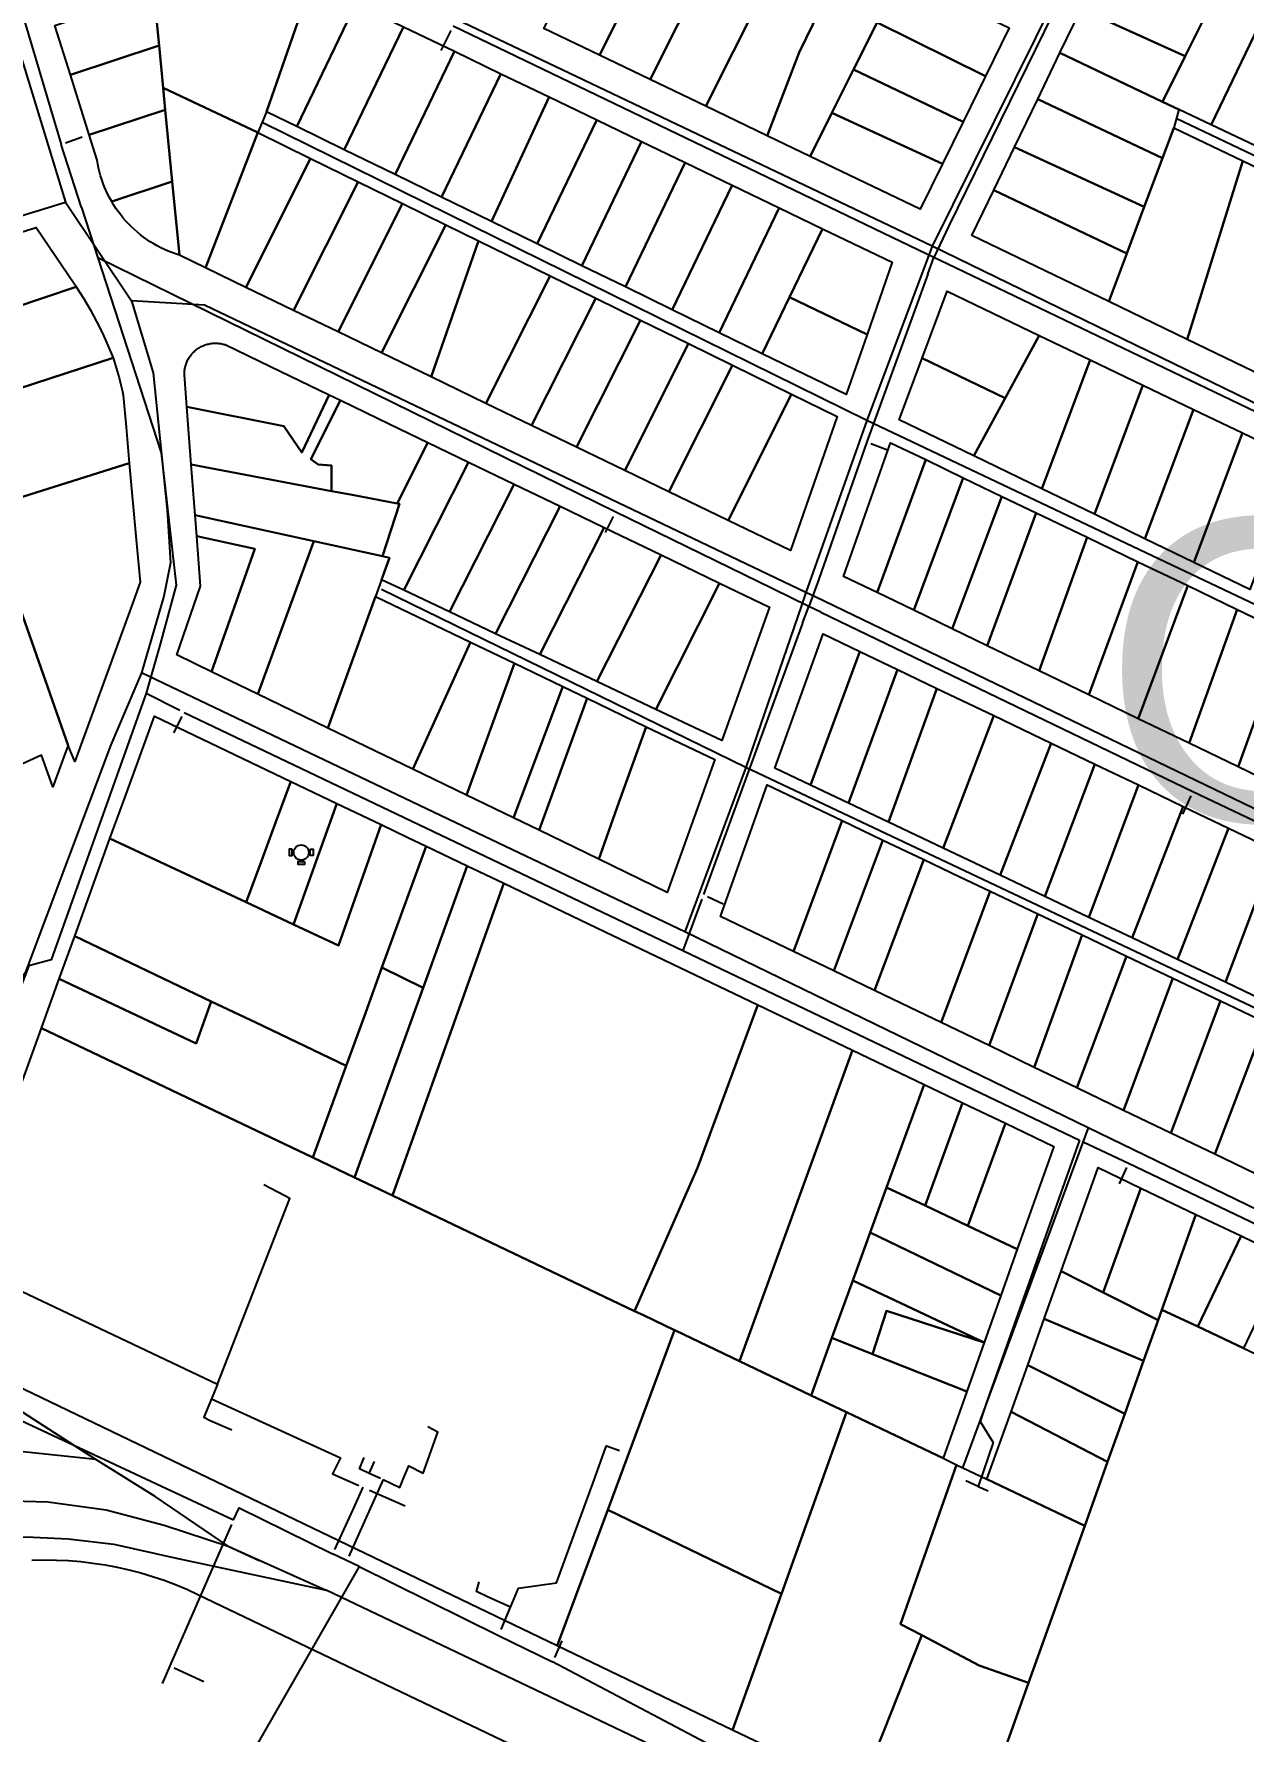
# Model space of a CAD drawing. Extents: x 1876309 to 1899261, y 443723 to 466661.
# Drawn here: x 1893052 to 1894257, y 452837 to 454528 of the extents above; entities that cross this region are included whole.
import ezdxf

# ---------------------------------------------------------------- set-up
doc = ezdxf.new("R2010")
doc.units = 0
doc.header["$MEASUREMENT"] = 0
for name, color, linetype in [('Parcels', 31, 'Continuous'), ('Roads', 7, 'Continuous'), ('TEXT', 2, 'Continuous'), ('Waterlines', 5, 'Continuous')]:
    doc.layers.add(name, color=color, linetype=linetype)
doc.styles.get("Standard").update_dxf_attribs({"font": 'arial.ttf', "height": 300})

# ---------------------------------------------------------------- blocks, each defined once
blk = doc.blocks.new('Hydrant')
for points in [[(-0.3, -3.5), (-3.3, -3.5), (-3.3, -9.8), (-0.3, -9.8)], [(11.9, -15.6), (11.9, -18.6), (5.5, -18.6), (5.5, -15.6)], [(17.7, -3.5), (20.7, -3.5), (20.7, -9.8), (17.7, -9.8)]]:
    blk.add_lwpolyline(points, close=True)
for points in [[(1.4, -8.5), (-0.3, -8.5), (-0.3, -4.8), (1.4, -4.8)], [(6.9, -13.9), (6.9, -15.6), (10.6, -15.6), (10.6, -13.9)], [(16, -8.5), (17.7, -8.5), (17.7, -4.8), (16, -4.8)]]:
    blk.add_lwpolyline(points)
blk.add_circle((8.7, -6.7), 7.5)

msp = doc.modelspace()

# ---------------------------------------------------------------- linework, layer by layer
at = {"layer": 'Parcels'}
for points in [[(1893697.9, 454670.8), (1893615.8, 454507.1), (1893560.2, 454533.8), (1893642.4, 454697.5), (1893697.9, 454670.8)], [(1893748.3, 454646.4), (1893666.3, 454482.8), (1893615.8, 454507.1), (1893697.9, 454670.8), (1893748.3, 454646.4)], [(1893803.8, 454619.7), (1893721.8, 454456.2), (1893666.3, 454482.8), (1893748.3, 454646.4), (1893803.8, 454619.7)], [(1893721.8, 454456.2), (1893803.8, 454619.7), (1893855.9, 454594.6), (1893814.7, 454509.8), (1893782.8, 454426.9), (1893721.8, 454456.2)], [(1893328.9, 454579.6), (1893312.5, 454532.9), (1893283.8, 454450.8), (1893275.4, 454430), (1893181, 454474.7), (1893176.9, 454516.9), (1893171.8, 454569.6), (1893168.4, 454604.7), (1893214.6, 454581.7), (1893264.3, 454556.9), (1893280.1, 454603.2), (1893328.9, 454579.6)], [(1893855.9, 454594.6), (1893907.6, 454569.6), (1893892.6, 454539.8), (1893869, 454492.8), (1893847.4, 454449.7), (1893825.7, 454406.3), (1893782.8, 454426.9), (1893814.7, 454509.8), (1893855.9, 454594.6)], [(1894095.8, 454553.1), (1894118.6, 454600.2), (1894221.1, 454549.3), (1894199.6, 454506.2), (1894095.8, 454553.1)], [(1894177, 454460.7), (1894199.6, 454506.2), (1894221.1, 454549.3), (1894243, 454593.3), (1894289.4, 454571.2), (1894225.2, 454437.8), (1894193, 454453.1), (1894177, 454460.7)], [(1893373, 454558.4), (1893314.1, 454436), (1893283.8, 454450.8), (1893312.5, 454532.9), (1893328.9, 454579.6), (1893373, 454558.4)], [(1893892.6, 454539.8), (1893907.6, 454569.6), (1893915.6, 454586.8), (1893959.9, 454565.3), (1894024, 454534.3), (1894000.5, 454486.3), (1893892.6, 454539.8)], [(1893176.9, 454516.9), (1893088.5, 454487.6), (1893073.1, 454536.8), (1893125.6, 454554.2), (1893171.8, 454569.6), (1893176.9, 454516.9)], [(1893420.4, 454535.5), (1893361.4, 454412.9), (1893314.1, 454436), (1893373, 454558.4), (1893420.4, 454535.5)], [(1894333.6, 454550.1), (1894269.4, 454416.8), (1894225.2, 454437.8), (1894289.4, 454571.2), (1894333.6, 454550.1)], [(1893892.6, 454539.8), (1894000.5, 454486.3), (1893978.1, 454440.6), (1893869, 454492.8), (1893892.6, 454539.8)], [(1894074.7, 454509.4), (1894095.8, 454553.1), (1894199.6, 454506.2), (1894177, 454460.7), (1894074.7, 454509.4)], [(1893471.2, 454511), (1893412.1, 454388.2), (1893361.4, 454412.9), (1893420.4, 454535.5), (1893471.2, 454511)], [(1893183.1, 454452.8), (1893107.2, 454427.6), (1893088.5, 454487.6), (1893176.9, 454516.9), (1893181, 454474.7), (1893183.1, 454452.8)], [(1893517.6, 454488.7), (1893458.3, 454365.6), (1893412.1, 454388.2), (1893471.2, 454511), (1893517.6, 454488.7)], [(1894052.5, 454463.2), (1894074.7, 454509.4), (1894177, 454460.7), (1894193, 454453.1), (1894188.1, 454434.8), (1894176.8, 454404.4), (1894052.5, 454463.2)], [(1893565.5, 454465.5), (1893508.1, 454341.3), (1893458.3, 454365.6), (1893517.6, 454488.7), (1893565.5, 454465.5)], [(1893978.1, 454440.6), (1893957.5, 454398.7), (1893847.4, 454449.7), (1893869, 454492.8), (1893978.1, 454440.6)], [(1893197.2, 454307.7), (1893190, 454381.3), (1893183.1, 454452.8), (1893181, 454474.7), (1893275.4, 454430), (1893223.2, 454295.1), (1893197.2, 454307.7)], [(1893565.5, 454465.5), (1893613.1, 454442.6), (1893553.7, 454319.1), (1893508.1, 454341.3), (1893565.5, 454465.5)], [(1894052.5, 454463.2), (1894176.8, 454404.4), (1894158.7, 454355.9), (1894029.5, 454415.6), (1894052.5, 454463.2)], [(1893190, 454381.3), (1893129.7, 454361.2), (1893127.7, 454364.7), (1893125.9, 454368.3), (1893124.2, 454371.9), (1893122.6, 454375.6), (1893121.1, 454379.3), (1893119.8, 454383.1), (1893118.6, 454386.9), (1893117.5, 454390.8), (1893116.6, 454394.7), (1893115.8, 454398.6), (1893115.1, 454402.5), (1893107.2, 454427.6), (1893183.1, 454452.8), (1893190, 454381.3)], [(1893657.8, 454421), (1893598.2, 454297.3), (1893553.7, 454319.1), (1893613.1, 454442.6), (1893657.8, 454421)], [(1893825.7, 454406.3), (1893847.4, 454449.7), (1893957.5, 454398.7), (1893935.4, 454353.6), (1893825.7, 454406.3)], [(1893327.9, 454404.3), (1893263.4, 454275.7), (1893223.2, 454295.1), (1893275.4, 454430), (1893327.9, 454404.3)], [(1893701.3, 454400.1), (1893641.6, 454276.1), (1893598.2, 454297.3), (1893657.8, 454421), (1893701.3, 454400.1)], [(1894176.8, 454404.4), (1894188.1, 454434.8), (1894256.8, 454401.8), (1894201.4, 454223.8), (1894123.5, 454261.5), (1894141.4, 454309.5), (1894158.7, 454355.9), (1894176.8, 454404.4)], [(1893375.3, 454381), (1893310.9, 454252.8), (1893263.4, 454275.7), (1893327.9, 454404.3), (1893375.3, 454381)], [(1894029.5, 454415.6), (1894158.7, 454355.9), (1894141.4, 454309.5), (1894008.8, 454372.7), (1894029.5, 454415.6)], [(1893748, 454377.5), (1893688.2, 454253.3), (1893641.6, 454276.1), (1893701.3, 454400.1), (1893748, 454377.5)], [(1894333.8, 454364.8), (1894277.3, 454187.1), (1894201.4, 454223.8), (1894256.8, 454401.8), (1894333.8, 454364.8)], [(1893190, 454381.3), (1893197.2, 454307.7), (1893193.3, 454309), (1893189.6, 454310.3), (1893185.9, 454311.8), (1893182.2, 454313.4), (1893178.6, 454315.2), (1893175, 454317), (1893171.6, 454319), (1893168.1, 454321.1), (1893164.8, 454323.3), (1893161.5, 454325.7), (1893158.4, 454328.1), (1893155.3, 454330.6), (1893152.3, 454333.3), (1893149.3, 454336), (1893146.5, 454338.9), (1893143.8, 454341.8), (1893141.2, 454344.8), (1893138.7, 454348), (1893136.2, 454351.2), (1893133.9, 454354.4), (1893131.8, 454357.8), (1893129.7, 454361.2), (1893190, 454381.3)], [(1893419.6, 454359.3), (1893355.4, 454231.3), (1893310.9, 454252.8), (1893375.3, 454381), (1893419.6, 454359.3)], [(1893794.8, 454354.9), (1893735, 454230.5), (1893688.2, 454253.3), (1893748, 454377.5), (1893794.8, 454354.9)], [(1894008.8, 454372.7), (1894141.4, 454309.5), (1894123.5, 454261.5), (1893987, 454327.5), (1894008.8, 454372.7)], [(1893462.7, 454338.2), (1893398.5, 454210.4), (1893355.4, 454231.3), (1893419.6, 454359.3), (1893462.7, 454338.2)], [(1893805.1, 454265.9), (1893778, 454209.5), (1893735, 454230.5), (1893794.8, 454354.9), (1893838, 454334.1), (1893805.1, 454265.9)], [(1892914.9, 454292.2), (1893054.4, 454335.5), (1893092.9, 454278.5), (1893093.1, 454278.2), (1893093.3, 454278), (1893093.5, 454277.7), (1893093.6, 454277.5), (1893093.8, 454277.2), (1893094, 454277), (1893094.1, 454276.7), (1893094.3, 454276.4), (1893094.4, 454276.2), (1892936.2, 454223.2), (1892914.9, 454292.2)], [(1893495.3, 454322.2), (1893448.2, 454186.4), (1893398.5, 454210.4), (1893462.7, 454338.2), (1893495.3, 454322.2)], [(1893566.5, 454287.3), (1893502.7, 454160.1), (1893448.2, 454186.4), (1893495.3, 454322.2), (1893566.5, 454287.3)], [(1893838, 454334.1), (1893907.3, 454300.7), (1893882.4, 454228.7), (1893805.1, 454265.9), (1893838, 454334.1)], [(1893566.5, 454287.3), (1893612, 454265), (1893548.2, 454138.1), (1893502.7, 454160.1), (1893566.5, 454287.3)], [(1892969.4, 454152.8), (1892959.1, 454149.5), (1892941.1, 454208), (1892936.2, 454223.2), (1893094.4, 454276.2), (1893101.5, 454264.9), (1893108.2, 454253.5), (1893114.6, 454241.8), (1893120.4, 454229.9), (1893125.9, 454217.8), (1893131, 454205.5), (1892973.1, 454154.1), (1892969.4, 454152.8)], [(1894054.1, 454227.8), (1894020, 454165.2), (1893937.3, 454205.2), (1893962.2, 454272), (1894054.1, 454227.8)], [(1893656.5, 454243.1), (1893593, 454116.5), (1893548.2, 454138.1), (1893612, 454265), (1893656.5, 454243.1)], [(1893778, 454209.5), (1893805.1, 454265.9), (1893882.4, 454228.7), (1893861.6, 454168.8), (1893778, 454209.5)], [(1893704.4, 454219.7), (1893641, 454093.2), (1893593, 454116.5), (1893656.5, 454243.1), (1893704.4, 454219.7)], [(1893346.4, 454168.6), (1893319.3, 454111.2), (1893301.2, 454137.3), (1893204.6, 454156.5), (1893202.2, 454188.5), (1893202.2, 454189.5), (1893202.2, 454190.6), (1893202.3, 454191.7), (1893202.4, 454192.8), (1893202.5, 454193.8), (1893202.7, 454194.9), (1893202.9, 454195.9), (1893203.1, 454197), (1893203.4, 454198), (1893203.8, 454199), (1893204.1, 454200.1), (1893204.5, 454201.1), (1893204.9, 454202), (1893205.4, 454203), (1893205.9, 454204), (1893206.4, 454204.9), (1893207, 454205.8), (1893207.6, 454206.7), (1893208.2, 454207.6), (1893208.9, 454208.4), (1893209.6, 454209.3), (1893210.3, 454210.1), (1893211, 454210.9), (1893211.8, 454211.6), (1893212.6, 454212.3), (1893213.4, 454213), (1893214.2, 454213.7), (1893215.1, 454214.3), (1893216, 454215), (1893216.9, 454215.5), (1893217.8, 454216.1), (1893218.8, 454216.6), (1893219.7, 454217.1), (1893220.7, 454217.5), (1893221.7, 454217.9), (1893222.7, 454218.3), (1893223.7, 454218.7), (1893224.7, 454219), (1893225.8, 454219.2), (1893226.8, 454219.5), (1893227.9, 454219.7), (1893229, 454219.8), (1893230, 454220), (1893231.1, 454220), (1893232.2, 454220.1), (1893233.2, 454220.1), (1893234.3, 454220.1), (1893235.4, 454220), (1893236.5, 454219.9), (1893237.5, 454219.8), (1893238.6, 454219.6), (1893239.6, 454219.4), (1893240.7, 454219.2), (1893241.7, 454218.9), (1893242.8, 454218.6), (1893287.8, 454196.9), (1893346.4, 454168.6)], [(1893748.2, 454198.2), (1893684.9, 454072), (1893641, 454093.2), (1893704.4, 454219.7), (1893748.2, 454198.2)], [(1894020, 454165.2), (1894054.1, 454227.8), (1894104.7, 454203.5), (1894056.6, 454074.8), (1893988.8, 454107.7), (1894020, 454165.2)], [(1893131, 454205.5), (1893133.2, 454198.9), (1893135.3, 454192.2), (1893137.2, 454185.5), (1893138.8, 454178.7), (1893140.3, 454171.8), (1893141, 454168.3), (1893144, 454136.2), (1893147.2, 454100.5), (1893003.6, 454055.2), (1892970.2, 454150.6), (1892969.4, 454152.8), (1892973.1, 454154.1), (1893131, 454205.5)], [(1893988.8, 454107.7), (1893914.3, 454143.8), (1893937.3, 454205.2), (1894020, 454165.2), (1893988.8, 454107.7)], [(1894157.2, 454178.3), (1894109, 454049.5), (1894056.6, 454074.8), (1894104.7, 454203.5), (1894157.2, 454178.3)], [(1893807.2, 454169.2), (1893744.1, 454043.4), (1893684.9, 454072), (1893748.2, 454198.2), (1893807.2, 454169.2)], [(1893357.6, 454163.2), (1893328, 454104.4), (1893335.3, 454099.3), (1893348.6, 454098.3), (1893348.8, 454072.7), (1893208.9, 454099), (1893204.6, 454156.5), (1893301.2, 454137.3), (1893319.3, 454111.2), (1893346.4, 454168.6), (1893357.6, 454163.2)], [(1893807.2, 454169.2), (1893852.8, 454146.9), (1893806.2, 454013.4), (1893744.1, 454043.4), (1893807.2, 454169.2)], [(1894207.6, 454154.1), (1894159.4, 454025.1), (1894109, 454049.5), (1894157.2, 454178.3), (1894207.6, 454154.1)], [(1893348.8, 454072.7), (1893348.6, 454098.3), (1893335.3, 454099.3), (1893328, 454104.4), (1893357.6, 454163.2), (1893406.9, 454139.5), (1893444.9, 454121.1), (1893414.2, 454060.3), (1893369.4, 454068.8), (1893348.8, 454072.7)], [(1894256.5, 454130.6), (1894208.2, 454001.4), (1894159.4, 454025.1), (1894207.6, 454154.1), (1894256.5, 454130.6)], [(1893399.4, 454007.7), (1893416.6, 454059.9), (1893414.2, 454060.3), (1893444.9, 454121.1), (1893485.3, 454101.6), (1893420.7, 453973.8), (1893398.6, 453984.2), (1893406.6, 454006.1), (1893399.4, 454007.7)], [(1893940.9, 454104), (1893892.4, 453971.4), (1893858.9, 453987.6), (1893905.9, 454120.8), (1893940.9, 454104)], [(1894312.3, 454103.8), (1894264, 453974.4), (1894208.2, 454001.4), (1894256.5, 454130.6), (1894312.3, 454103.8)], [(1893006.3, 454047.3), (1893003.6, 454055.2), (1893147.2, 454100.5), (1893154.2, 454024), (1893158.2, 453981.8), (1893150.1, 453959.6), (1893093.1, 453803.1), (1893086.2, 453819.2), (1893036.5, 453961.2), (1893006.3, 454047.3)], [(1893414.2, 454060.3), (1893416.6, 454059.9), (1893399.4, 454007.7), (1893331, 454022.7), (1893212.8, 454048.7), (1893208.9, 454099), (1893348.8, 454072.7), (1893369.4, 454068.8), (1893414.2, 454060.3)], [(1893530.8, 454079.7), (1893466.3, 453952.2), (1893420.7, 453973.8), (1893485.3, 454101.6), (1893530.8, 454079.7)], [(1893978.2, 454086), (1893929, 453953.8), (1893892.4, 453971.4), (1893940.9, 454104), (1893978.2, 454086)], [(1894016.9, 454067.4), (1893967.4, 453935.2), (1893929, 453953.8), (1893978.2, 454086), (1894016.9, 454067.4)], [(1893530.8, 454079.7), (1893576.5, 454057.7), (1893512.2, 453930.5), (1893466.3, 453952.2), (1893530.8, 454079.7)], [(1894050.9, 454051.1), (1894002.2, 453918.5), (1893967.4, 453935.2), (1894016.9, 454067.4), (1894050.9, 454051.1)], [(1893229.1, 453892.6), (1893272.3, 454015.2), (1893214.4, 454027.7), (1893212.8, 454048.7), (1893331, 454022.7), (1893275.2, 453870.3), (1893229.1, 453892.6)], [(1893620.4, 454036.5), (1893556.3, 453909.7), (1893512.2, 453930.5), (1893576.5, 454057.7), (1893620.4, 454036.5)], [(1894101.7, 454026.6), (1894053.9, 453893.5), (1894002.2, 453918.5), (1894050.9, 454051.1), (1894101.7, 454026.6)], [(1893677.1, 454009.2), (1893613.2, 453882.8), (1893556.3, 453909.7), (1893620.4, 454036.5), (1893677.1, 454009.2)], [(1893214.4, 454027.7), (1893272.3, 454015.2), (1893229.1, 453892.6), (1893194.5, 453909.4), (1893218.1, 453978), (1893214.4, 454027.7)], [(1893392.6, 453967.5), (1893345.2, 453836.4), (1893275.2, 453870.3), (1893331, 454022.7), (1893399.4, 454007.7), (1893406.6, 454006.1), (1893398.6, 453984.2), (1893392.6, 453967.5)], [(1894101.7, 454026.6), (1894152.4, 454002.2), (1894103.4, 453869.6), (1894053.9, 453893.5), (1894101.7, 454026.6)], [(1893735.5, 453981), (1893671.9, 453855.1), (1893613.2, 453882.8), (1893677.1, 454009.2), (1893735.5, 453981)], [(1894202, 453978.4), (1894152.7, 453845.8), (1894103.4, 453869.6), (1894152.4, 454002.2), (1894202, 453978.4)], [(1893735.5, 453981), (1893785.1, 453957.1), (1893737.7, 453824), (1893671.9, 453855.1), (1893735.5, 453981)], [(1893487.2, 453922.1), (1893429.8, 453795.4), (1893345.2, 453836.4), (1893392.6, 453967.5), (1893443.2, 453943.2), (1893487.2, 453922.1)], [(1894251.2, 453954.7), (1894203.4, 453821.4), (1894152.7, 453845.8), (1894202, 453978.4), (1894251.2, 453954.7)], [(1894300.5, 453931), (1894252.1, 453797.9), (1894203.4, 453821.4), (1894251.2, 453954.7), (1894300.5, 453931)], [(1893875.1, 453912.9), (1893826.2, 453779.5), (1893790.6, 453796.4), (1893838.7, 453930.3), (1893875.1, 453912.9)], [(1894352.4, 453906), (1894303.9, 453772.9), (1894252.1, 453797.9), (1894300.5, 453931), (1894352.4, 453906)], [(1893531, 453901), (1893483.3, 453769.5), (1893429.8, 453795.4), (1893487.2, 453922.1), (1893531, 453901)], [(1893912.8, 453894.8), (1893864, 453761.5), (1893826.2, 453779.5), (1893875.1, 453912.9), (1893912.8, 453894.8)], [(1893579.3, 453877.8), (1893530.1, 453746.8), (1893483.3, 453769.5), (1893531, 453901), (1893579.3, 453877.8)], [(1893952, 453876), (1893903.8, 453742.6), (1893864, 453761.5), (1893912.8, 453894.8), (1893952, 453876)], [(1893579.3, 453877.8), (1893603.6, 453866.1), (1893555.7, 453734.5), (1893530.1, 453746.8), (1893579.3, 453877.8)], [(1893662.4, 453837.8), (1893635.2, 453762.1), (1893615, 453705.7), (1893555.7, 453734.5), (1893603.6, 453866.1), (1893662.4, 453837.8)], [(1894008.9, 453848.8), (1893958.2, 453716.8), (1893903.8, 453742.6), (1893952, 453876), (1894008.9, 453848.8)], [(1893308.2, 453783.3), (1893293.4, 453743.1), (1893278.6, 453703), (1893263.8, 453662.8), (1893128, 453726.3), (1893142.7, 453767), (1893172.2, 453848.4), (1893308.2, 453783.3)], [(1894066, 453821.4), (1894015, 453689.8), (1893958.2, 453716.8), (1894008.9, 453848.8), (1894066, 453821.4)], [(1893615, 453705.7), (1893635.2, 453762.1), (1893662.4, 453837.8), (1893730.6, 453805), (1893683.3, 453672.6), (1893615, 453705.7)], [(1894066, 453821.4), (1894109.5, 453800.6), (1894059.6, 453668.6), (1894015, 453689.8), (1894066, 453821.4)], [(1894153, 453779.7), (1894103.6, 453647.7), (1894059.6, 453668.6), (1894109.5, 453800.6), (1894153, 453779.7)], [(1893263.8, 453662.8), (1893278.6, 453703), (1893293.4, 453743.1), (1893308.2, 453783.3), (1893354, 453761.4), (1893311, 453640.7), (1893263.8, 453662.8)], [(1893857.7, 453744.2), (1893809, 453613.8), (1893736.4, 453648.7), (1893783, 453779.8), (1893857.7, 453744.2)], [(1894197.5, 453758.4), (1894146.5, 453627.3), (1894103.6, 453647.7), (1894153, 453779.7), (1894197.5, 453758.4)], [(1893398.2, 453740.2), (1893355.8, 453619.8), (1893311, 453640.7), (1893354, 453761.4), (1893398.2, 453740.2)], [(1893898.2, 453724.8), (1893849.4, 453594.3), (1893809, 453613.8), (1893857.7, 453744.2), (1893898.2, 453724.8)], [(1894242.5, 453736.8), (1894191.7, 453605.8), (1894146.5, 453627.3), (1894197.5, 453758.4), (1894242.5, 453736.8)], [(1893092.8, 453629), (1893128, 453726.3), (1893263.8, 453662.8), (1893311, 453640.7), (1893355.8, 453619.8), (1893398.2, 453740.2), (1893424.1, 453727.8), (1893443, 453718.8), (1893399, 453597.7), (1893381.2, 453548.7), (1893363.4, 453499.8), (1893273.2, 453542.9), (1893228.8, 453564), (1893092.8, 453629)], [(1894289, 453714.5), (1894239.6, 453583.1), (1894191.7, 453605.8), (1894242.5, 453736.8), (1894289, 453714.5)], [(1893484, 453699.2), (1893440, 453577.5), (1893399, 453597.7), (1893443, 453718.8), (1893484, 453699.2)], [(1893939, 453705.4), (1893889.9, 453574.8), (1893849.4, 453594.3), (1893898.2, 453724.8), (1893939, 453705.4)], [(1894332.8, 453693.5), (1894284.6, 453561.7), (1894239.6, 453583.1), (1894289, 453714.5), (1894332.8, 453693.5)], [(1893409.5, 453370.4), (1893371.8, 453388.4), (1893440, 453577.5), (1893484, 453699.2), (1893520.4, 453681.8), (1893409.5, 453370.4)], [(1894005.1, 453673.9), (1893956.2, 453542.9), (1893925, 453557.9), (1893889.9, 453574.8), (1893939, 453705.4), (1893975, 453688.2), (1894005.1, 453673.9)], [(1893773.5, 453560.7), (1893713.6, 453398), (1893650.8, 453255.2), (1893409.5, 453370.4), (1893520.4, 453681.8), (1893621.6, 453633.3), (1893672.2, 453609.1), (1893773.5, 453560.7)], [(1894052.5, 453651.2), (1894004, 453519.9), (1893956.2, 453542.9), (1894005.1, 453673.9), (1894052.5, 453651.2)], [(1894096.8, 453630.2), (1894049, 453498.2), (1894004, 453519.9), (1894052.5, 453651.2), (1894096.8, 453630.2)], [(1893228.8, 453564), (1893213.8, 453521.9), (1893077.4, 453586.4), (1893092.8, 453629), (1893228.8, 453564)], [(1894096.8, 453630.2), (1894140.9, 453609.1), (1894091.5, 453477.8), (1894049, 453498.2), (1894096.8, 453630.2)], [(1894187.1, 453587.1), (1894137.9, 453455.4), (1894091.5, 453477.8), (1894140.9, 453609.1), (1894187.1, 453587.1)], [(1893371.8, 453388.4), (1893330.2, 453408.3), (1893363.4, 453499.8), (1893381.2, 453548.7), (1893399, 453597.7), (1893440, 453577.5), (1893371.8, 453388.4)], [(1893228.8, 453564), (1893273.2, 453542.9), (1893363.4, 453499.8), (1893330.2, 453408.3), (1893196.8, 453471.9), (1893059.6, 453537.4), (1893077.4, 453586.4), (1893213.8, 453521.9), (1893228.8, 453564)], [(1894234.6, 453564.4), (1894185.2, 453432.7), (1894137.9, 453455.4), (1894187.1, 453587.1), (1894234.6, 453564.4)], [(1893773.5, 453560.7), (1893868, 453515.4), (1893755.2, 453205.4), (1893747.8, 453209), (1893723.3, 453220.6), (1893691.4, 453235.9), (1893690.7, 453236.2), (1893659.5, 453251.1), (1893650.8, 453255.2), (1893713.6, 453398), (1893773.5, 453560.7)], [(1894279.1, 453543.2), (1894229, 453411.6), (1894185.2, 453432.7), (1894234.6, 453564.4), (1894279.1, 453543.2)], [(1894328.8, 453519.5), (1894279.3, 453387.4), (1894229, 453411.6), (1894279.1, 453543.2), (1894328.8, 453519.5)], [(1893330.2, 453408.3), (1893371.8, 453388.4), (1893409.5, 453370.4), (1893650.8, 453255.2), (1893659.5, 453251.1), (1893690.7, 453236.2), (1893624, 453057.2), (1893573.5, 452921.7), (1892946, 453223.4), (1893059.6, 453537.4), (1893196.8, 453471.9), (1893330.2, 453408.3)], [(1893885.6, 453333.7), (1893868.2, 453285.7), (1893847.4, 453228.6), (1893826.6, 453171.3), (1893755.2, 453205.4), (1893868, 453515.4), (1893939.2, 453481.3), (1893901.9, 453378.5), (1893885.6, 453333.7)], [(1893940.2, 453360.4), (1893901.9, 453378.5), (1893939.2, 453481.3), (1893977.6, 453463), (1893940.2, 453360.4)], [(1893982.8, 453340.3), (1893940.2, 453360.4), (1893977.6, 453463), (1894020.3, 453442.6), (1893982.8, 453340.3)], [(1894032.1, 453317.1), (1893982.8, 453340.3), (1894020.3, 453442.6), (1894068.4, 453419.5), (1894032.1, 453317.1)], [(1894076, 453295), (1894112.8, 453398.3), (1894155.3, 453377.9), (1894117.8, 453273.9), (1894076, 453295)], [(1893885.6, 453333.7), (1893901.9, 453378.5), (1893940.2, 453360.4), (1893982.8, 453340.3), (1894032.1, 453317.1), (1894015.7, 453270.9), (1893885.6, 453333.7)], [(1894210.2, 453351.7), (1894176.2, 453256.5), (1894172.6, 453246.4), (1894117.8, 453273.9), (1894155.3, 453377.9), (1894210.2, 453351.7)], [(1894212, 453239.9), (1894176.2, 453256.5), (1894210.2, 453351.7), (1894255.1, 453330.2), (1894212, 453239.9)], [(1893885.6, 453333.7), (1894015.7, 453270.9), (1893999, 453223.9), (1893868.2, 453285.7), (1893885.6, 453333.7)], [(1894212, 453239.9), (1894255.1, 453330.2), (1894300.5, 453308.5), (1894257.4, 453218.2), (1894212, 453239.9)], [(1894158, 453205.6), (1894059, 453247.6), (1894076, 453295), (1894117.8, 453273.9), (1894172.6, 453246.4), (1894158, 453205.6)], [(1893887.9, 453212.5), (1893847.4, 453228.6), (1893868.2, 453285.7), (1893999, 453223.9), (1893901.9, 453255.6), (1893887.9, 453212.5)], [(1893981.8, 453175.2), (1893887.9, 453212.5), (1893901.9, 453255.6), (1893999, 453223.9), (1893981.8, 453175.2)], [(1894043.4, 452884.7), (1894099.3, 453041.2), (1894122.1, 453105), (1894139.2, 453152.8), (1894158, 453205.6), (1894172.6, 453246.4), (1894176.2, 453256.5), (1894212, 453239.9), (1894257.4, 453218.2), (1894327.8, 453185), (1894394.7, 453153.4), (1894436.9, 453133.5), (1894472, 453117), (1894446.1, 453043.5), (1894580.6, 452977.7), (1894465.8, 452654.7), (1894423.7, 452671.3), (1894403.4, 452614.2), (1894375.7, 452535.9), (1893985.8, 452723.4), (1894043.4, 452884.7)], [(1893755.2, 453205.4), (1893826.6, 453171.3), (1893861.8, 453154.5), (1893797.2, 452973.6), (1893624, 453057.2), (1893690.7, 453236.2), (1893691.4, 453235.9), (1893723.3, 453220.6), (1893747.8, 453209), (1893755.2, 453205.4)], [(1894158, 453205.6), (1894139.2, 453152.8), (1894042.5, 453201.3), (1894059, 453247.6), (1894158, 453205.6)], [(1893952.6, 453111.2), (1893861.8, 453154.5), (1893826.6, 453171.3), (1893847.4, 453228.6), (1893887.9, 453212.5), (1893981.8, 453175.2), (1893958.2, 453108.6), (1893952.6, 453111.2)], [(1894042.5, 453201.3), (1894139.2, 453152.8), (1894122.1, 453105), (1894025.9, 453154.9), (1894042.5, 453201.3)], [(1893875.1, 452776.6), (1893817.5, 452804.3), (1893799.2, 452813.2), (1893748.5, 452837.5), (1893797.2, 452973.6), (1893861.8, 453154.5), (1893952.6, 453111.2), (1893958.2, 453108.6), (1893971.7, 453102.1), (1893915.9, 452943.4), (1893936.9, 452932.4), (1893875.1, 452776.6)], [(1894099.3, 453041.2), (1894001.9, 453087.7), (1894025.9, 453154.9), (1894122.1, 453105), (1894099.3, 453041.2)], [(1894043.4, 452884.7), (1893994.3, 452902.2), (1893936.9, 452932.4), (1893915.9, 452943.4), (1893971.7, 453102.1), (1894001.9, 453087.7), (1894099.3, 453041.2), (1894043.4, 452884.7)], [(1893797.2, 452973.6), (1893748.5, 452837.5), (1893573.5, 452921.7), (1893624, 453057.2), (1893797.2, 452973.6)], [(1894043.4, 452884.7), (1893985.8, 452723.4), (1893875.1, 452776.6), (1893936.9, 452932.4), (1893994.3, 452902.2), (1894043.4, 452884.7)]]:
    msp.add_lwpolyline(points, close=True, dxfattribs=at)
for points in [[(1893036.5, 453961.2), (1893086.2, 453819.2), (1893084.4, 453814.1), (1893071, 453777.7), (1893059.7, 453809.4), (1893025.5, 453793.8)], [(1893050.2, 453007), (1893062.4, 453007.3), (1893074.6, 453007.1), (1893086.7, 453006.6), (1893098.9, 453005.6), (1893111, 453004.2), (1893123.1, 453002.3), (1893135, 453000.1), (1893146.9, 452997.4), (1893158.7, 452994.4), (1893170.4, 452990.9), (1893182, 452987), (1893193.4, 452982.7), (1893204.7, 452978), (1893215.7, 452972.9), (1893751.9, 452716)]]:
    msp.add_lwpolyline(points, dxfattribs=at)
at = {"layer": 'Roads'}
for p, q in [((1894132.1, 454690.1), (1893947.4, 454316.8)), ((1893012.3, 454594.4), (1893083.8, 454360.6)), ((1893882.3, 454142.9), (1893279.7, 454440.2)), ((1895015.2, 454050.1), (1894190.5, 454443.9)), ((1893083.8, 454360.6), (1893149.5, 454262.3)), ((1893947.4, 454316.8), (1893882.3, 454142.9)), ((1893882.3, 454142.9), (1893821.5, 453971.6)), ((1893761.6, 453797), (1893398.5, 453974.5)), ((1893761.6, 453797), (1893700.9, 453633.3)), ((1894626.2, 453388.5), (1893761.6, 453797)), ((1894102.8, 453438.1), (1893700.9, 453633.3)), ((1894102.8, 453438.1), (1893977.7, 453099.2)), ((1894685.5, 453154.7), (1894102.8, 453438.1)), ((1893245.7, 453021.1), (1893343.3, 452977.2)), ((1893758.8, 452779.2), (1893343.3, 452977.2))]:
    msp.add_line(p, q, dxfattribs=at)
for points in [[(1893947.4, 454316.8), (1893203.7, 454671.7), (1893171.7, 454682.6), (1893146.9, 454685), (1893123.1, 454681.6), (1893084.7, 454674.1), (1893041.8, 454660.3), (1892997.2, 454644.9)], [(1892864.7, 454436.2), (1892905.3, 454306.4), (1893000.1, 454335.1), (1893083.8, 454360.6)], [(1895029.2, 453873), (1895012.8, 453865.7), (1894997.1, 453854.9), (1894975.5, 453841.9), (1894951.2, 453836.5), (1894924.7, 453841.4), (1894897.1, 453854.4), (1893947.4, 454316.8)], [(1893149.5, 454262.3), (1893171.1, 454190.6), (1893185, 454053.6), (1893188.4, 454001), (1893181.6, 453967.9), (1893159.3, 453891.6)], [(1893821.5, 453971.6), (1893222.2, 454258), (1893149.5, 454262.3)], [(1894783.4, 453710.4), (1894534.8, 453833.3), (1893882.3, 454142.9)], [(1893821.5, 453971.6), (1893817, 453958.5), (1893761.6, 453797)], [(1895188.2, 453266.9), (1895168.7, 453270), (1895145.8, 453275.8), (1895123.6, 453283.3), (1894822.1, 453425.8), (1894795.3, 453440.1), (1894774.7, 453457.2), (1894761.6, 453478.3), (1894747.9, 453503.5), (1894733.1, 453525.7), (1894711.4, 453542.3), (1894689.7, 453553.1), (1894665.1, 453564.5), (1893830.7, 453967.2), (1893821.5, 453971.6)], [(1893159.3, 453891.6), (1893128.9, 453819.8), (1893043.5, 453592.5), (1893018.7, 453552.8), (1892991.6, 453535.7), (1892956.4, 453531.7)], [(1893700.9, 453633.3), (1893494.3, 453731.6), (1893159.3, 453891.6)], [(1893113.8, 453107.4), (1893036.1, 453157.4), (1892944.7, 453205.7), (1892913.8, 453221.4)], [(1893113.8, 453107.4), (1893041.5, 453115.1), (1892999, 453118.1), (1892954.8, 453114.2), (1892894.7, 453098.3), (1892847.8, 453080.1), (1892823.2, 453065.1), (1892801.3, 453046.4), (1892784.5, 453023.6), (1892764.9, 452988.1), (1892731.7, 452875.6)], [(1893245.7, 453021.1), (1893173, 453070.5), (1893113.8, 453107.4)], [(1892814.7, 453084.7), (1892845.1, 453068.9), (1892871.4, 453061.4), (1892894.1, 453060.1), (1892943.9, 453064.1), (1892995.4, 453067.3), (1893065.9, 453065.1), (1893124.2, 453057.3), (1893182.1, 453041.8), (1893245.7, 453021.1), (1893276.5, 453006.8)], [(1892812.3, 452860.1), (1892847.6, 452918.7), (1892877.9, 452957.6), (1892913.4, 452990.4), (1892955.7, 453014.5), (1893001.3, 453027.7), (1893044.5, 453030.4), (1893086.4, 453028.2), (1893131.7, 453022.9), (1893192.5, 453009.5), (1893343.3, 452977.2)]]:
    msp.add_lwpolyline(points, dxfattribs=at)
at = {"layer": 'Waterlines', "color": 5}
for p, q in [((1894118.9, 454653), (1893964, 454336.9)), ((1893013.9, 454638.5), (1893079.3, 454418.2)), ((1893467.8, 454531.7), (1893457.8, 454511.9)), ((1893916.5, 454321.2), (1893470, 454536)), ((1893083.5, 454419.7), (1893100.2, 454425.7)), ((1893099.7, 454355.2), (1893079.3, 454418.2)), ((1893099.7, 454355.2), (1893115.9, 454305.2)), ((1893964, 454336.9), (1893948.9, 454305.6)), ((1893948.9, 454305.6), (1893916.5, 454321.2)), ((1893171.2, 454278), (1893115.9, 454305.2)), ((1893942.9, 454288.9), (1893948.9, 454305.6)), ((1893962.9, 454298.8), (1893948.9, 454305.6)), ((1893942.9, 454288.9), (1893882.3, 454121.7)), ((1894391.8, 454092.8), (1893962.9, 454298.8)), ((1893631.5, 454051.8), (1893171.2, 454278)), ((1893882.3, 454121.7), (1893834.3, 453984.9)), ((1893886.2, 454120.2), (1893902.7, 454113.6)), ((1893629.3, 454047.4), (1893621.6, 454031.5)), ((1893788.5, 453975.1), (1893631.5, 454051.8)), ((1893834.3, 453984.9), (1893824.3, 453957.6)), ((1893824.3, 453957.6), (1893788.5, 453975.1)), ((1893818.2, 453941.1), (1893824.3, 453957.6)), ((1893836.3, 453951.9), (1893824.3, 453957.6)), ((1893836.3, 453951.9), (1894207, 453773.3)), ((1893818.2, 453941.1), (1893719.4, 453670.4)), ((1893177.9, 453920), (1893163.9, 453871.1)), ((1893163.9, 453871.1), (1893197.7, 453854.2)), ((1893199.7, 453847.9), (1893191.3, 453831.8)), ((1893201.9, 453852.1), (1893698.9, 453614.7)), ((1894205, 453768.8), (1894196.7, 453750.6)), ((1894207, 453773.3), (1894340.5, 453709.8)), ((1893717.7, 453665.8), (1893698.9, 453614.7)), ((1893723.5, 453668.5), (1893738.9, 453661.1)), ((1893698.9, 453614.7), (1894094.1, 453425.8)), ((1894094.1, 453425.8), (1894001.2, 453163.3)), ((1894098.4, 453423.8), (1894143.1, 453402.9)), ((1894141.1, 453398.5), (1894133.8, 453382.2)), ((1894143.1, 453402.9), (1894576.7, 453194.2)), ((1893302.2, 453370.1), (1893281.3, 453381)), ((1892984.2, 453301.3), (1893235.2, 453182.6)), ((1892920.1, 453202.2), (1893251.1, 453047.1)), ((1893235.2, 453182.6), (1893229.1, 453167.8)), ((1893227.9, 453146.4), (1893249.4, 453136.9)), ((1893610.4, 453087.1), (1893621.9, 453118.6)), ((1894008.2, 453124.3), (1893993.2, 453080.4)), ((1893386.3, 453093.5), (1893391.7, 453105.3)), ((1893400.2, 453087.4), (1893365.9, 453011)), ((1893397.6, 453088.5), (1893386.3, 453093.5)), ((1893993.2, 453080.4), (1893981, 453086)), ((1893380.1, 453079.9), (1893371.6, 453061.1)), ((1893386.5, 453076.9), (1893422, 453061.1)), ((1893993.2, 453080.4), (1894003, 453076)), ((1893371.6, 453061.1), (1893351.8, 453017.7)), ((1893249.2, 453042.7), (1893187.6, 452901.8)), ((1893376.2, 453000.7), (1893251.8, 452783.8)), ((1893376.2, 453000.7), (1893349.9, 453013.2)), ((1893376.2, 453000.7), (1893515.2, 452932.1)), ((1893527.1, 452960.1), (1893504.2, 452970.6)), ((1893527.1, 452960.1), (1893530, 452967)), ((1893517.7, 452938), (1893527.1, 452960.1)), ((1893515.2, 452932.1), (1893569.1, 452905.6)), ((1893578.2, 452926.7), (1893570.9, 452909.9)), ((1893187.6, 452901.8), (1893179.9, 452884.2)), ((1893192, 452899.7), (1893221.5, 452886)), ((1893762.7, 452803.3), (1893569.1, 452905.6))]:
    msp.add_line(p, q, dxfattribs=at)
for points in [[(1893115.9, 454305.2), (1893178.9, 454110.7), (1893193.9, 453978.9), (1893177.9, 453920)], [(1893163.9, 453871.1), (1893069.5, 453605.5), (1893047, 453599.6), (1893037.6, 453574.6)], [(1893235.2, 453182.6), (1893307.3, 453367.6), (1893302.2, 453370.1)], [(1893229.1, 453167.8), (1893221.5, 453149.4), (1893227.9, 453146.4)], [(1893229.1, 453167.8), (1893357.8, 453109.1), (1893349.6, 453093.2), (1893376.1, 453081.5)], [(1894001.2, 453163.3), (1893995.2, 453145.3), (1894008.2, 453124.3)], [(1893420.9, 453089.4), (1893425.7, 453101.2), (1893440.2, 453093.9), (1893454.8, 453134.7), (1893444.6, 453139.8)], [(1893621.9, 453118.6), (1893622.7, 453120.9), (1893635.9, 453116.5)], [(1893386.3, 453093.5), (1893376.5, 453097.9), (1893381.4, 453109.3)], [(1893400.2, 453087.4), (1893416.9, 453079.3), (1893420.9, 453089.4)], [(1893530, 452967), (1893535.2, 452979.2), (1893572.8, 452984.4), (1893610.4, 453087.1)], [(1893251.1, 453047.1), (1893256.7, 453059.1), (1893349.9, 453013.2)], [(1893504.2, 452970.6), (1893493.2, 452975.7), (1893495.8, 452985.3)]]:
    msp.add_lwpolyline(points, dxfattribs=at)

# ---------------------------------------------------------------- block references
at = {"layer": 'TEXT'}
msp.add_blockref('Hydrant', (1893309.9, 453719.1), dxfattribs=at)

# ---------------------------------------------------------------- texts
msp.add_text('C23', height=300, dxfattribs=at).set_placement((1894115.3, 453744.2))

doc.saveas('drawing.dxf')
